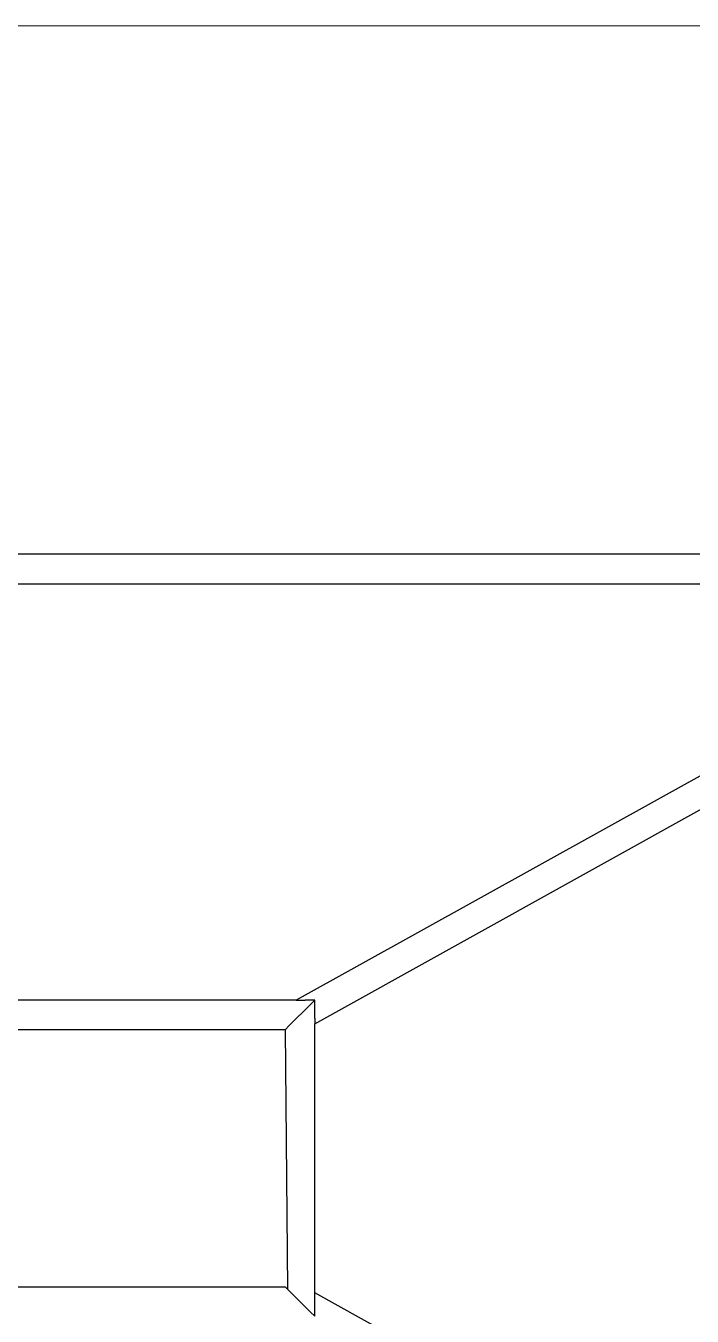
# Model space of a CAD drawing. Header units: millimetres. Extents: x -1519 to 3497, y -297 to 3208.
# Drawn here: x 1586 to 2038, y 2332 to 3208 of the extents above; entities that cross this region are included whole.
import ezdxf

# ---------------------------------------------------------------- set-up
doc = ezdxf.new("R2010")
doc.units = ezdxf.units.MM
doc.header["$MEASUREMENT"] = 0
doc.layers.add('Domyślny', color=7, linetype='Continuous', true_color=0x000000)
doc.layers.add('Utwórz2D linie widoczne', color=7, linetype='Continuous', true_color=0x000000)

msp = doc.modelspace()

# ---------------------------------------------------------------- linework, layer by layer
at = {"layer": 'Domyślny', "color": 18, "lineweight": 15, "true_color": 0x000000}
msp.add_line((3492.39, 3207.78), (-1519.07, 3207.78), dxfattribs=at)
at = {"layer": 'Domyślny'}
msp.add_line((1762.23, 2526.29), (1763.73, 2350.35), dxfattribs=at)
at = {"layer": 'Utwórz2D linie widoczne'}
for p, q in [((2327.23, 2849.07), (867.23, 2849.07)), ((915.82, 2829.07), (2278.64, 2829.07)), ((2278.64, 2829.07), (1769.64, 2546.29)), ((1782.23, 2530.41), (2307.23, 2822.07)), ((1769.64, 2546.29), (1424.82, 2546.29)), ((1765.23, 2529.29), (1779.23, 2543.29)), ((1769.64, 2546.29), (1775.81, 2546.29)), ((1782.23, 2546.29), (1775.81, 2546.29)), ((1782.22, 2546.29), (1779.23, 2543.29)), ((1782.22, 2546.29), (1782.23, 2546.29)), ((1782.23, 2533.84), (1782.23, 2546.29)), ((1782.23, 2533.84), (1782.23, 2530.41)), ((1762.23, 2526.29), (1432.75, 2526.29)), ((1765.23, 2529.29), (1762.23, 2526.29)), ((1782.23, 2347.73), (1782.23, 2530.41)), ((1432.75, 2351.85), (1762.23, 2351.85)), ((1765.23, 2348.85), (1762.23, 2351.85)), ((1765.23, 2348.85), (1779.23, 2334.85)), ((1782.23, 2344.3), (1782.23, 2347.73)), ((2307.23, 2056.06), (1782.23, 2347.73)), ((1782.23, 2331.85), (1782.23, 2344.3)), ((1782.23, 2331.85), (1779.23, 2334.85))]:
    msp.add_line(p, q, dxfattribs=at)

doc.saveas('drawing.dxf')
